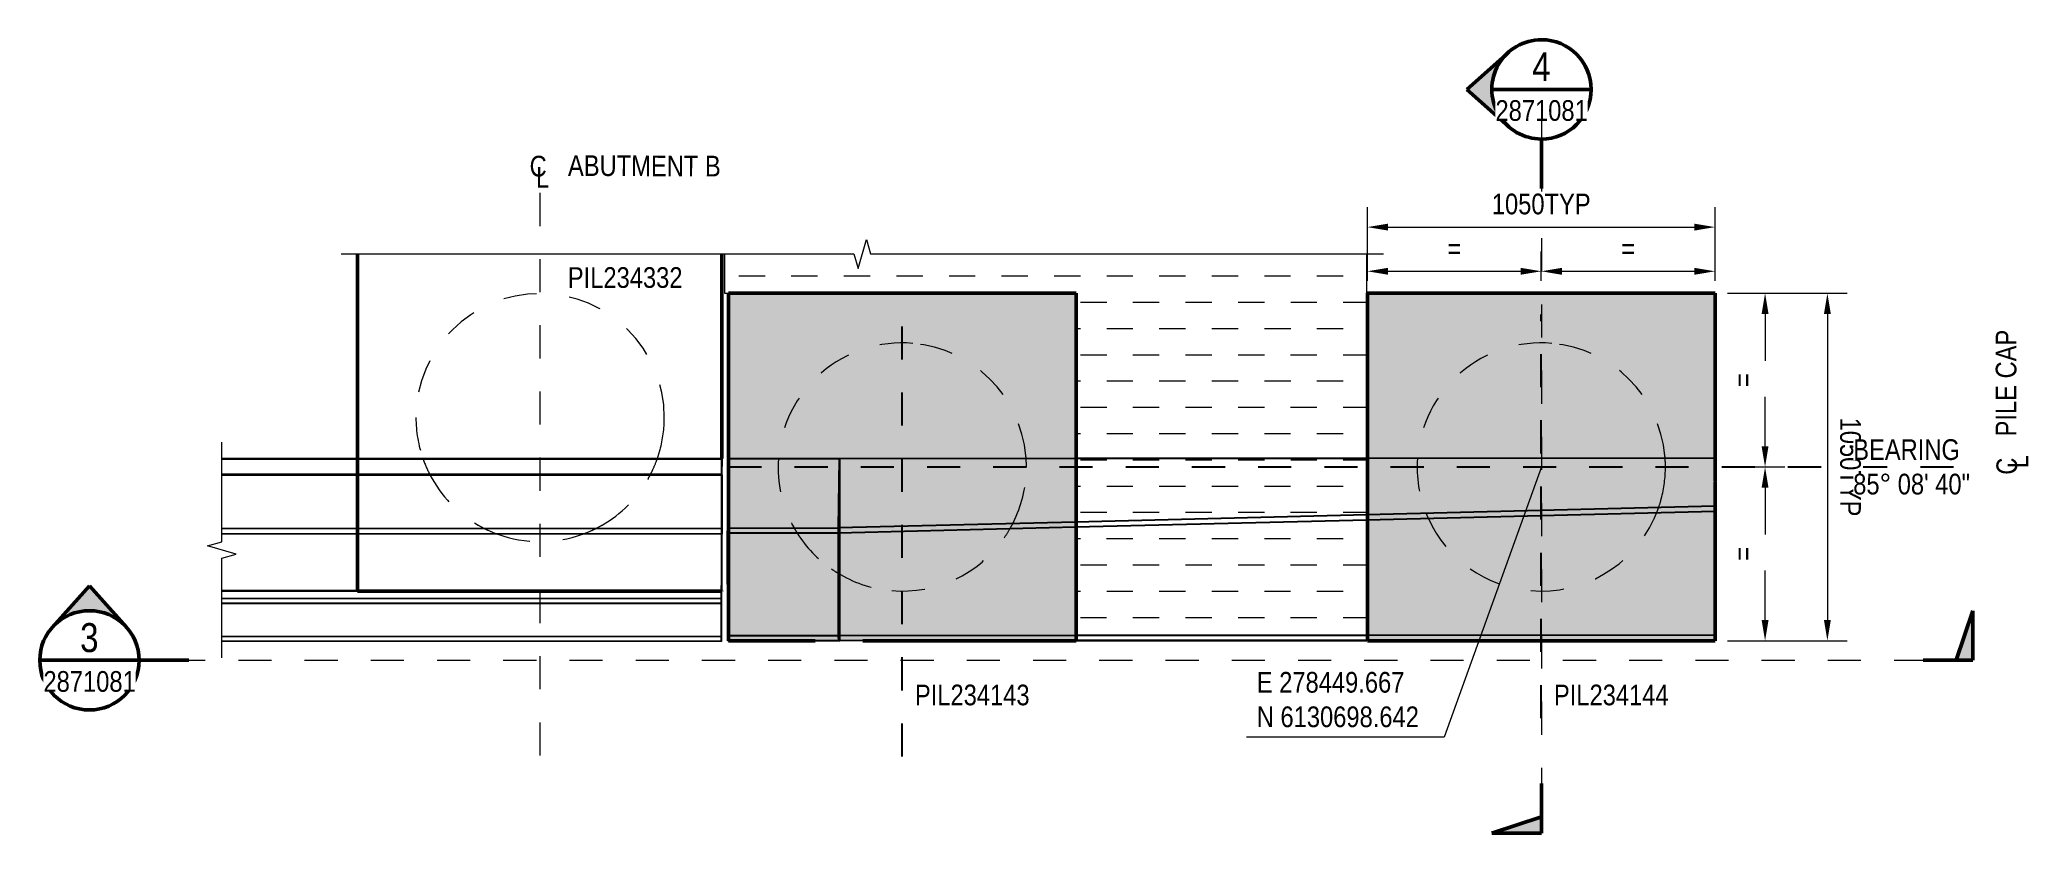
# Model space of a CAD drawing. Header units: metres. Extents: x 574 to 628, y 3 to 1691.
# Drawn here: x 583.46 to 589.47, y 1653.38 to 1655.78 of the extents above.
import ezdxf

# ---------------------------------------------------------------- set-up
doc = ezdxf.new("R2010")
doc.units = ezdxf.units.M
for name, pattern in [('Dot_Section Line', [0.02, 0, -0.02]), ('JacobsCenter', [0.015, 0.009, -0.0015, 0.003, -0.0015]), ('JacobsDash', [0.0045, 0.003, -0.0015]), ('JacobsGridLine', [0.0145, 0.01, -0.001, 0.0025, -0.001])]:
    doc.linetypes.add(name, pattern=pattern)
doc.layers.get('Defpoints').update_dxf_attribs({"color": 41})
for name, color, linetype, lineweight in [('BRIDGE-ABUTMENT-CONC', 7, 'Continuous', 50), ('D-BDGE', 7, 'Continuous', 13), ('D-BDGE-FLOOR', 7, 'Continuous', 50), ('D-BDGE-FNDN-LINES-18-HID', 7, 'JacobsDash', 18), ('D-BDGE-FNDN-PILE-CAP', 7, 'Continuous', 50), ('D-BDGE-FRAMING', 7, 'Continuous', 50), ('D-BDGE-GEN-MOD', 7, 'Continuous', 35), ('D-BDGE-LINE', 7, 'Continuous', 9), ('D-ENHA-ANNO-TEXT', 7, 'Continuous', 9), ('D-ENHA-GEN-LINE', 7, 'Continuous', 9), ('D-ENHA-GEN-LINE-GRIDS', 7, 'Continuous', 9), ('D-ENHA-TEXT', 7, 'Continuous', 9), ('D-ENHA-TEXT-DIMS', 7, 'Continuous', 9), ('D-ENHA-TEXT-TAG', 7, 'Continuous', 18)]:
    doc.layers.add(name, color=color, linetype=linetype, lineweight=lineweight)
doc.styles.add('Arial Narrow', font='ARIALN.TTF', dxfattribs={"height": 0.0025})
doc.styles.add('Arial Narrow_1', font='ARIALN.TTF', dxfattribs={"height": 0.0625})
doc.styles.add('Arial Narrow_2', font='ARIALN.TTF', dxfattribs={"height": 0.0875})
doc.dimstyles.new('Dimension_Standard_O__mm_', dxfattribs={"dimscale": 0.3048, "dimtxt": 0.063964, "dimasz": 0.205052, "dimexe": 0.19685, "dimexo": 0.123031, "dimgap": 0.123031, "dimtad": 1, "dimdec": 0, "dimlfac": 1000, "dimzin": 0, "dimdsep": 46, "dimtxsty": 'Arial Narrow_1', "dimsah": 1, "dimcen": 0.09, "dimaunit": 1, "dimadec": 4, "dimazin": 0, "dimtfac": 1, "dimtdec": 4, "dimtix": 1, "dimtmove": 0, "dimatfit": 3, "dimfxl": 1, "dimtvp": 1, "dimtfill": 1, "dimtolj": 1, "dimtzin": 0, "dimlwd": 18, "dimlwe": 18, "dimarcsym": 2})
doc.dimstyles.new('Dimension_Standard_O__mm__1', dxfattribs={"dimscale": 0.3048, "dimtxt": 0.063964, "dimasz": 0.205052, "dimexe": 0.19685, "dimexo": 0.123031, "dimgap": 0.123031, "dimtad": 1, "dimdec": 0, "dimlfac": 1000, "dimzin": 0, "dimdsep": 46, "dimtxsty": 'Arial Narrow_1', "dimsah": 1, "dimcen": 0.09, "dimaunit": 1, "dimadec": 4, "dimazin": 0, "dimtfac": 1, "dimtdec": 4, "dimtix": 1, "dimtmove": 2, "dimatfit": 3, "dimfxl": 1, "dimtvp": 1, "dimtfill": 1, "dimtolj": 1, "dimtzin": 0, "dimlwd": 18, "dimlwe": 18, "dimarcsym": 2})

# ---------------------------------------------------------------- blocks, each defined once
blk = doc.blocks.new('08_ADC_Barrier_Precast_T2D_MBP-02-A - MBP-02-A-7332805-DRG-2871081 -Pilecap stitch pour South')
at = {"layer": 'D-BDGE-GEN-MOD', "lineweight": 25}
blk.add_line((-2.2507, 0), (-0.7409, 0), dxfattribs=at)
blk = doc.blocks.new('01_SFO_FRP_Pile_CastInPlace_CS - CAST-IN-PLACE PILE - 0750-7668704-DRG-2871081 -Pilecap stitch pour South')
at = {"layer": 'D-BDGE-FNDN-LINES-18-HID'}
blk.add_line((-0.3523, -0.1286), (-0.3524, -0.1283), dxfattribs=at)
for start, end in [(90, 109.29648), (270, 90), (117.48527, 150), (117.28417, 117.46817), (109.62142, 117.26707), (109.4368, 109.60552), (109.31238, 109.4209), (150, 153.35688), (160, 200), (159.89068, 160), (155, 159.85101), (153.38975, 155), (200.0981, 205), (205, 206.55543), (206.58824, 210), (210, 240), (240, 242.45818), (242.47527, 242.69108), (242.70817, 245), (245, 250), (250, 250.32269), (250.33859, 250.53875), (250.55465, 250.68762), (250.70352, 255), (255, 270)]:
    blk.add_arc((0, 0), 0.375, start, end, dxfattribs=at)
blk = doc.blocks.new('SC_DET_BREAK LINE - Std Break-6681256-DRG-2871081 -Pilecap stitch pour South')
at = {"layer": 'D-BDGE-LINE', "lineweight": 13}
for p, q in [((-0.05, 0), (1.4992, 0)), ((1.4992, 0), (1.5117, -0.0437)), ((1.5117, -0.0437), (1.5367, 0.0438)), ((1.5367, 0.0438), (1.5492, 0)), ((1.5492, 0), (3.0983, 0))]:
    blk.add_line(p, q, dxfattribs=at)
blk = doc.blocks.new('SC_DET_BREAK LINE - Std Break-6681266-DRG-2871081 -Pilecap stitch pour South')
at = {"layer": 'D-BDGE-LINE', "lineweight": 13}
for p, q in [((-0.05, 0), (0.2505, 0)), ((0.2505, 0), (0.263, -0.0437)), ((0.263, -0.0437), (0.288, 0.0437)), ((0.288, 0.0437), (0.3005, 0)), ((0.3005, 0), (0.601, 0))]:
    blk.add_line(p, q, dxfattribs=at)
blk = doc.blocks.new('CS_Annot_Centreline Symbol1 - CS_Annot_Centreline Symbol 2-5308920-DRG-2871081 -Pilecap stitch pour South')
at = {"layer": 'D-ENHA-GEN-LINE', "char_height": 0.0025, "attachment_point": 1, "style": 'Arial Narrow'}
for s, insert, width in [('C  ', (-0.00119, 0.00463), 0.0044093), ('L', (-0.00041, 0.00329), 0.0019241)]:
    blk.add_mtext(s, dxfattribs=dict(at, insert=insert, width=width))
blk = doc.blocks.new('Section - sectionTail-4870194-DRG-2871081 -Pilecap stitch pour South')
at = {"layer": 'D-ENHA-ANNO-TEXT'}
blk.add_hatch(color=256, dxfattribs=at).paths.add_polyline_path([(-0.006, 0.006), (-0.004, 0), (-0.006, 0)])
at = {"layer": 'D-ENHA-ANNO-TEXT', "lineweight": 50}
for p, q in [((-0.006, 0.006), (-0.006, 0)), ((-0.004, 0), (-0.006, 0.006)), ((-0.006, 0), (-0.004, 0)), ((-0.006, 0), (0, 0))]:
    blk.add_line(p, q, dxfattribs=at)
blk = doc.blocks.new('Section - SectionHead-4898858-DRG-2871081 -Pilecap stitch pour South')
at = {"layer": 'D-ENHA-ANNO-TEXT'}
h = blk.add_hatch(color=256, dxfattribs=at)
edge = h.paths.add_edge_path()
edge.add_line((-0.002, 0.009), (0.00247, 0.004))
edge.add_arc((-0.002, 0), 0.006, 41.8277, 138.1723)
edge.add_line((-0.00647, 0.004), (-0.002, 0.009))
at = {"layer": 'D-ENHA-ANNO-TEXT', "lineweight": 50}
for p, q in [((-0.002, 0.009), (-0.00647, 0.004)), ((0.00247, 0.004), (-0.002, 0.009)), ((0.004, 0), (0.01, 0))]:
    blk.add_line(p, q, dxfattribs=at)
for start, end in [(360, 180), (180, 360)]:
    blk.add_arc((-0.002, 0), 0.006, start, end, dxfattribs=at)
blk = doc.blocks.new('DIMBLOCK12-DRG-2871081 -Pilecap stitch pour South')
at = {"layer": 'D-ENHA-TEXT-DIMS', "color": 0, "lineweight": 18, "transparency": 16777216}
for p, q in [((587.4703, 1655.0473), (587.4703, 1655.1362)), ((587.9953, 1655.0473), (587.9953, 1655.1362)), ((587.5328, 1655.0762), (587.9328, 1655.0762))]:
    blk.add_line(p, q, dxfattribs=at)
at = {"layer": 'D-ENHA-TEXT-DIMS', "color": 0, "transparency": 16777216}
for points in [[(587.5328, 1655.0866), (587.5328, 1655.0657), (587.4703, 1655.0762)], [(587.9328, 1655.0866), (587.9328, 1655.0657), (587.9953, 1655.0762)]]:
    blk.add_solid(points, dxfattribs=at)
at = {"layer": 'Defpoints', "color": 0, "transparency": 16777216}
for p in [(587.9953, 1655.0762), (587.4703, 1655.0098), (587.9953, 1655.0098)]:
    blk.add_point(p, dxfattribs=at)
at = {"layer": 'D-ENHA-TEXT-DIMS', "color": 0, "lineweight": 18, "transparency": 16777216, "insert": (587.7328, 1655.1449), "char_height": 0.0625, "width": 0.049953, "attachment_point": 5, "rotation": 0.00013, "style": 'Arial Narrow_1', "bg_fill": 3, "box_fill_scale": 1.1, "bg_fill_color": 256, "bg_fill_true_color": 13158600, "bg_fill_transparency": 0}
blk.add_mtext('\\A1;=', dxfattribs=at)
blk = doc.blocks.new('DIMBLOCK13-DRG-2871081 -Pilecap stitch pour South')
at = {"layer": 'D-ENHA-TEXT-DIMS', "color": 0, "lineweight": 18, "transparency": 16777216}
for p, q in [((587.9953, 1655.0473), (587.9953, 1655.1362)), ((588.5203, 1655.0473), (588.5203, 1655.1362)), ((588.0578, 1655.0762), (588.4578, 1655.0762))]:
    blk.add_line(p, q, dxfattribs=at)
at = {"layer": 'D-ENHA-TEXT-DIMS', "color": 0, "transparency": 16777216}
for points in [[(588.0578, 1655.0866), (588.0578, 1655.0657), (587.9953, 1655.0762)], [(588.4578, 1655.0866), (588.4578, 1655.0657), (588.5203, 1655.0762)]]:
    blk.add_solid(points, dxfattribs=at)
at = {"layer": 'Defpoints', "color": 0, "transparency": 16777216}
for p in [(588.5203, 1655.0762), (587.9953, 1655.0098), (588.5203, 1655.0098)]:
    blk.add_point(p, dxfattribs=at)
at = {"layer": 'D-ENHA-TEXT-DIMS', "color": 0, "lineweight": 18, "transparency": 16777216, "insert": (588.2578, 1655.1449), "char_height": 0.0625, "width": 0.049953, "attachment_point": 5, "rotation": 0.00013, "style": 'Arial Narrow_1', "bg_fill": 3, "box_fill_scale": 1.1, "bg_fill_color": 256, "bg_fill_true_color": 13158600, "bg_fill_transparency": 0}
blk.add_mtext('\\A1;=', dxfattribs=at)
blk = doc.blocks.new('DIMBLOCK14-DRG-2871081 -Pilecap stitch pour South')
at = {"layer": 'D-ENHA-TEXT-DIMS', "color": 0, "lineweight": 18, "transparency": 16777216}
for p, q in [((588.5578, 1655.0098), (588.9195, 1655.0098)), ((588.8595, 1654.9473), (588.8595, 1654.0223)), ((588.5578, 1653.9598), (588.9195, 1653.9598))]:
    blk.add_line(p, q, dxfattribs=at)
at = {"layer": 'D-ENHA-TEXT-DIMS', "color": 0, "transparency": 16777216}
for points in [[(588.8699, 1654.9473), (588.8491, 1654.9473), (588.8595, 1655.0098)], [(588.8699, 1654.0223), (588.8491, 1654.0223), (588.8595, 1653.9598)]]:
    blk.add_solid(points, dxfattribs=at)
at = {"layer": 'Defpoints', "color": 0, "transparency": 16777216}
for p in [(588.5203, 1655.0098), (588.5203, 1653.9598), (588.8595, 1653.9598)]:
    blk.add_point(p, dxfattribs=at)
at = {"layer": 'D-ENHA-TEXT-DIMS', "color": 0, "lineweight": 18, "transparency": 16777216, "insert": (588.9289, 1654.4848), "char_height": 0.0625, "width": 0.38135, "attachment_point": 5, "rotation": 270.00013, "style": 'Arial Narrow_1', "bg_fill": 3, "box_fill_scale": 1.1, "bg_fill_color": 256, "bg_fill_true_color": 13158600, "bg_fill_transparency": 0}
blk.add_mtext('\\A1;1050TYP', dxfattribs=at)
blk = doc.blocks.new('DIMBLOCK15-DRG-2871081 -Pilecap stitch pour South')
at = {"layer": 'D-ENHA-TEXT-DIMS', "color": 0, "lineweight": 18, "transparency": 16777216}
for p, q in [((588.5578, 1655.0098), (588.7313, 1655.0098)), ((588.6713, 1654.9473), (588.6713, 1654.8059)), ((588.6713, 1654.5473), (588.6713, 1654.697)), ((588.5578, 1654.4848), (588.7313, 1654.4848))]:
    blk.add_line(p, q, dxfattribs=at)
at = {"layer": 'D-ENHA-TEXT-DIMS', "color": 0, "transparency": 16777216}
for points in [[(588.6817, 1654.9473), (588.6609, 1654.9473), (588.6713, 1655.0098)], [(588.6817, 1654.5473), (588.6609, 1654.5473), (588.6713, 1654.4848)]]:
    blk.add_solid(points, dxfattribs=at)
at = {"layer": 'Defpoints', "color": 0, "transparency": 16777216}
for p in [(588.5203, 1655.0098), (588.5203, 1654.4848), (588.6713, 1654.4848)]:
    blk.add_point(p, dxfattribs=at)
at = {"layer": 'D-ENHA-TEXT-DIMS', "color": 0, "lineweight": 18, "transparency": 16777216, "insert": (588.5732, 1654.7265), "char_height": 0.0625, "width": 0.049953, "attachment_point": 1, "rotation": 90, "line_spacing_factor": 0.974696, "style": 'Arial Narrow_1', "bg_fill": 3, "box_fill_scale": 1.1, "bg_fill_color": 256, "bg_fill_true_color": 13158600, "bg_fill_transparency": 0}
blk.add_mtext('\\A1;=', dxfattribs=at)
blk = doc.blocks.new('DIMBLOCK16-DRG-2871081 -Pilecap stitch pour South')
at = {"layer": 'D-ENHA-TEXT-DIMS', "color": 0, "lineweight": 18, "transparency": 16777216}
for p, q in [((588.5578, 1654.4848), (588.7313, 1654.4848)), ((588.6713, 1654.4223), (588.6713, 1654.2809)), ((588.6713, 1654.0223), (588.6713, 1654.172)), ((588.5578, 1653.9598), (588.7313, 1653.9598))]:
    blk.add_line(p, q, dxfattribs=at)
at = {"layer": 'D-ENHA-TEXT-DIMS', "color": 0, "transparency": 16777216}
for points in [[(588.6817, 1654.4223), (588.6609, 1654.4223), (588.6713, 1654.4848)], [(588.6817, 1654.0223), (588.6609, 1654.0223), (588.6713, 1653.9598)]]:
    blk.add_solid(points, dxfattribs=at)
at = {"layer": 'Defpoints', "color": 0, "transparency": 16777216}
for p in [(588.5203, 1654.4848), (588.5203, 1653.9598), (588.6713, 1653.9598)]:
    blk.add_point(p, dxfattribs=at)
at = {"layer": 'D-ENHA-TEXT-DIMS', "color": 0, "lineweight": 18, "transparency": 16777216, "insert": (588.5732, 1654.2015), "char_height": 0.0625, "width": 0.049953, "attachment_point": 1, "rotation": 90, "line_spacing_factor": 0.974696, "style": 'Arial Narrow_1', "bg_fill": 3, "box_fill_scale": 1.1, "bg_fill_color": 256, "bg_fill_true_color": 13158600, "bg_fill_transparency": 0}
blk.add_mtext('\\A1;=', dxfattribs=at)
blk = doc.blocks.new('DIMBLOCK17-DRG-2871081 -Pilecap stitch pour South')
at = {"layer": 'D-ENHA-TEXT-DIMS', "color": 0, "lineweight": 18, "transparency": 16777216}
for p, q in [((587.4703, 1655.0473), (587.4703, 1655.2697)), ((588.5203, 1655.0473), (588.5203, 1655.2697)), ((587.5328, 1655.2097), (588.4578, 1655.2097))]:
    blk.add_line(p, q, dxfattribs=at)
at = {"layer": 'D-ENHA-TEXT-DIMS', "color": 0, "transparency": 16777216}
for points in [[(587.5328, 1655.2201), (587.5328, 1655.1992), (587.4703, 1655.2097)], [(588.4578, 1655.2201), (588.4578, 1655.1992), (588.5203, 1655.2097)]]:
    blk.add_solid(points, dxfattribs=at)
at = {"layer": 'Defpoints', "color": 0, "transparency": 16777216}
for p in [(588.5203, 1655.2097), (587.4703, 1655.0098), (588.5203, 1655.0098)]:
    blk.add_point(p, dxfattribs=at)
at = {"layer": 'D-ENHA-TEXT-DIMS', "color": 0, "lineweight": 18, "transparency": 16777216, "insert": (587.9953, 1655.2791), "char_height": 0.0625, "width": 0.38135, "attachment_point": 5, "rotation": 0.00013, "style": 'Arial Narrow_1', "bg_fill": 3, "box_fill_scale": 1.1, "bg_fill_color": 256, "bg_fill_true_color": 13158600, "bg_fill_transparency": 0}
blk.add_mtext('\\A1;1050TYP', dxfattribs=at)

msp = doc.modelspace()

# ---------------------------------------------------------------- hatches: boundary and pattern name
at = {"layer": 'D-BDGE-FNDN-PILE-CAP', "true_color": 0xc0c0c0}
for points in [[(585.5405, 1653.9598), (586.5888, 1653.9598), (586.5888, 1655.0098), (585.5405, 1655.0098), (585.5405, 1654.1014)], [(586.5888, 1653.9598), (586.5905, 1653.9598), (586.5905, 1655.0098), (586.5888, 1655.0098), (586.5888, 1654.1014)], [(587.4703, 1653.9598), (588.5203, 1653.9598), (588.5203, 1655.0098), (587.4703, 1655.0098)]]:
    msp.add_hatch(color=9, dxfattribs=at).paths.add_polyline_path(points)
at = {"layer": 'D-BDGE-LINE', "true_color": 0x888888}
h = msp.add_hatch(dxfattribs=at)
h.set_pattern_fill('FP_1', color=252, style=0, pattern_type=2)
h.set_pattern_definition([(0, (141.282645, -43.059), (0.07938, 0.07937), [0.07937, -0.07937])])
h.paths.add_polyline_path([(586.5888, 1653.9598), (587.4688, 1653.9598), (587.4688, 1655.1287), (585.9697, 1655.1287), (585.9572, 1655.1724), (585.9322, 1655.0849), (585.9197, 1655.1287), (585.5288, 1655.1287), (585.5288, 1655.0098), (586.5888, 1655.0098), (586.5888, 1654.1014)])

# ---------------------------------------------------------------- linework, layer by layer
at = {"layer": 'BRIDGE-ABUTMENT-CONC'}
for p, q in [((584.4205, 1654.5102), (584.4205, 1655.1287)), ((585.5205, 1655.1287), (585.5205, 1654.5102)), ((584.4205, 1654.5095), (584.4205, 1654.5101)), ((584.4205, 1654.5084), (584.4205, 1654.5094)), ((584.4205, 1654.4625), (584.4205, 1654.5083)), ((584.4205, 1654.4614), (584.4205, 1654.4624)), ((584.4205, 1654.2994), (584.4205, 1654.4613)), ((584.4205, 1654.2823), (584.4205, 1654.2993)), ((584.4205, 1654.1102), (584.4205, 1654.2822)), ((584.4205, 1654.1098), (584.4205, 1654.1101)), ((585.5198, 1654.1098), (584.4205, 1654.1098)), ((585.5201, 1654.1098), (585.5199, 1654.1098)), ((585.5205, 1654.1098), (585.5202, 1654.1098)), ((585.5205, 1654.1101), (585.5205, 1654.1098))]:
    msp.add_line(p, q, dxfattribs=at)
at = {"layer": 'D-BDGE', "color": 252, "lineweight": 18, "true_color": 0x888888}
for p, q in [((585.5288, 1655.1287), (585.5288, 1655.0098)), ((587.4688, 1653.9598), (587.4688, 1655.1287)), ((585.5288, 1655.0098), (586.5888, 1655.0098)), ((586.5888, 1655.0098), (586.5888, 1653.9598)), ((586.5888, 1653.9598), (587.4688, 1653.9598))]:
    msp.add_line(p, q, dxfattribs=at)
at = {"layer": 'D-BDGE', "linetype": 'JacobsCenter', "lineweight": 25}
for p, q in [((587.9954, 1653.7258), (587.9954, 1654.9458)), ((586.0655, 1653.6098), (586.0655, 1654.9098)), ((585.5405, 1654.4848), (589.3386, 1654.4848))]:
    msp.add_line(p, q, dxfattribs=at)
at = {"layer": 'D-BDGE-FLOOR', "lineweight": 25}
for p, q in [((584.0105, 1654.5102), (585.52, 1654.5102)), ((585.5205, 1654.5102), (585.52, 1654.5102)), ((585.52, 1654.5102), (585.52, 1654.5093)), ((585.5202, 1654.5102), (585.52, 1654.5102)), ((585.52, 1654.5092), (585.52, 1654.5079)), ((585.52, 1654.5078), (585.52, 1654.484)), ((585.52, 1654.483), (585.52, 1654.4609)), ((585.5205, 1654.5093), (585.5205, 1654.5102)), ((585.5205, 1654.1102), (585.5205, 1654.5092)), ((585.52, 1654.4608), (585.52, 1654.2988)), ((585.52, 1654.2987), (585.52, 1654.2817)), ((585.52, 1654.2816), (585.52, 1654.1102)), ((585.5198, 1654.1102), (584.0105, 1654.1102)), ((585.52, 1654.1102), (585.5199, 1654.1102)), ((585.52, 1654.1102), (585.5201, 1654.1102)), ((585.5201, 1654.1102), (585.52, 1654.1102)), ((585.5202, 1654.1102), (585.5205, 1654.1102))]:
    msp.add_line(p, q, dxfattribs=at)
at = {"layer": 'D-BDGE-FNDN-LINES-18-HID'}
msp.add_line((586.3907, 1654.2981), (586.3905, 1654.2978), dxfattribs=at)
for centre, start, end in [((586.0655, 1654.4848), 85.14444, 176.18743), ((586.0655, 1654.4848), 5.14444, 85.14444), ((587.9954, 1654.4848), 85.14444, 175.9849), ((587.9954, 1654.4848), 5.14444, 85.14444), ((586.0655, 1654.4848), 176.2026, 209.44616), ((586.0655, 1654.4848), 335.14444, 0.14444), ((586.0655, 1654.4848), 3.89179, 5.14444), ((586.0655, 1654.4848), 0.14444, 3.87661), ((587.9954, 1654.4848), 176.00008, 201.99319), ((587.9954, 1654.4848), 345.14444, 0.14444), ((587.9954, 1654.4848), 4.09435, 5.14444), ((587.9954, 1654.4848), 0.14444, 4.07917), ((587.9954, 1654.4848), 202.00932, 204.56029), ((587.9954, 1654.4848), 335.14444, 338.23627), ((587.9954, 1654.4848), 338.2527, 340.14444), ((587.9954, 1654.4848), 340.14444, 340.83335), ((587.9954, 1654.4848), 340.84924, 345.14444), ((586.0655, 1654.4848), 209.46327, 212.23409), ((586.0655, 1654.4848), 212.25209, 235.14444), ((586.0655, 1654.4848), 325.14444, 330.07136), ((586.0655, 1654.4848), 330.14444, 332.79326), ((586.0655, 1654.4848), 332.81042, 335.14444), ((587.9954, 1654.4848), 204.57642, 265.14444), ((587.9954, 1654.4848), 265.14444, 335.14444), ((586.0655, 1654.4848), 265.14444, 325.14444), ((586.0655, 1654.4848), 235.14444, 238.96099), ((586.0655, 1654.4848), 238.97894, 239.14044), ((586.0655, 1654.4848), 239.15839, 239.63321), ((586.0655, 1654.4848), 239.65117, 239.81312), ((586.0655, 1654.4848), 239.83108, 240.14444), ((586.0655, 1654.4848), 240.14444, 265.14444)]:
    msp.add_arc(centre, 0.375, start, end, dxfattribs=at)
at = {"layer": 'D-BDGE-FNDN-PILE-CAP'}
for p, q in [((585.5405, 1654.5095), (585.5405, 1655.0098)), ((587.4703, 1654.5109), (587.4703, 1655.0098)), ((587.4703, 1655.0098), (588.5203, 1655.0098)), ((588.5203, 1655.0098), (588.5203, 1654.5116)), ((585.5405, 1654.3004), (585.5405, 1654.5087)), ((587.4703, 1654.3401), (587.4703, 1654.5108)), ((588.5203, 1654.5115), (588.5203, 1654.4418)), ((588.5203, 1654.4402), (588.5203, 1653.9598)), ((585.5405, 1654.2848), (585.5405, 1654.3003)), ((585.5405, 1653.9746), (585.5405, 1654.2847)), ((587.4703, 1654.3244), (587.4703, 1654.34)), ((587.4703, 1653.9759), (587.4703, 1654.3243)), ((585.5405, 1653.9598), (585.5405, 1653.9745)), ((585.8026, 1653.9598), (585.5405, 1653.9598)), ((586.5888, 1653.9598), (585.9466, 1653.9598)), ((587.4703, 1653.9609), (587.4703, 1653.9758)), ((587.4703, 1653.9598), (587.4703, 1653.9608)), ((588.5203, 1653.9598), (587.4703, 1653.9598))]:
    msp.add_line(p, q, dxfattribs=at)
at = {"layer": 'D-BDGE-FNDN-PILE-CAP', "color": 18, "true_color": 0x060606}
for p, q in [((585.5405, 1655.0098), (586.5905, 1655.0098)), ((586.5905, 1655.0098), (586.5905, 1654.5103)), ((586.5905, 1654.5102), (586.5905, 1654.3183)), ((586.5905, 1654.3182), (586.5905, 1654.3027)), ((586.5905, 1654.3026), (586.5905, 1653.9753)), ((586.5905, 1653.9598), (586.5888, 1653.9598)), ((586.5905, 1653.9752), (586.5905, 1653.9603)), ((586.5905, 1653.9602), (586.5905, 1653.9598))]:
    msp.add_line(p, q, dxfattribs=at)
at = {"layer": 'D-BDGE-FRAMING', "lineweight": 25}
for p, q in [((585.5204, 1654.5092), (584.0105, 1654.5095)), ((585.5196, 1654.4622), (584.0105, 1654.4625)), ((585.5204, 1654.5092), (585.5196, 1654.4622)), ((585.5196, 1654.4622), (585.5196, 1654.4609)), ((585.5207, 1654.5092), (585.5204, 1654.5092)), ((585.5206, 1654.1092), (585.5207, 1654.5092)), ((585.5196, 1654.4608), (585.5197, 1654.2988)), ((585.5197, 1654.2987), (585.5197, 1654.2817)), ((585.5197, 1654.2816), (585.5198, 1654.1092)), ((585.5198, 1654.1092), (584.0105, 1654.1095)), ((585.5198, 1654.1092), (585.5201, 1654.1092)), ((585.5201, 1654.1092), (585.5199, 1654.1092)), ((585.5202, 1654.1092), (585.5206, 1654.1092))]:
    msp.add_line(p, q, dxfattribs=at)
at = {"layer": 'D-BDGE-GEN-MOD', "lineweight": 25}
for p, q in [((584.0105, 1654.4615), (585.5203, 1654.4608)), ((585.5383, 1654.3004), (585.5405, 1654.5095)), ((585.8744, 1654.5098), (585.5405, 1654.5095)), ((585.5418, 1654.5095), (585.5419, 1654.3004)), ((585.8745, 1654.5098), (585.8723, 1654.3005)), ((585.8733, 1654.3005), (585.8755, 1654.5098)), ((586.5888, 1654.5103), (585.8745, 1654.5098)), ((585.8758, 1654.5098), (585.8759, 1654.3006)), ((585.8769, 1654.3007), (585.8768, 1654.5098)), ((588.521, 1654.5116), (587.4688, 1654.5109)), ((588.5195, 1654.366), (588.521, 1654.5116)), ((588.521, 1654.5116), (588.5223, 1654.5116)), ((588.5227, 1653.9616), (588.5223, 1654.5116)), ((585.5203, 1654.4608), (585.5202, 1654.2988)), ((588.5195, 1654.366), (587.4688, 1654.34)), ((588.5194, 1654.3502), (587.4688, 1654.3243)), ((588.5194, 1654.3502), (588.5195, 1654.366)), ((588.5197, 1653.9766), (588.5194, 1654.3502)), ((584.0105, 1654.2995), (585.5202, 1654.2988)), ((585.5202, 1654.2817), (584.0105, 1654.2824)), ((585.5201, 1653.9728), (585.5202, 1654.2817)), ((585.5202, 1654.2988), (585.5202, 1654.2817)), ((585.5382, 1654.2847), (585.5383, 1654.3003)), ((585.8722, 1654.285), (585.5382, 1654.2847)), ((585.5384, 1653.9745), (585.5382, 1654.2847)), ((585.5383, 1654.3003), (585.8722, 1654.3005)), ((585.5419, 1654.3003), (585.5419, 1654.2848)), ((585.5419, 1654.2847), (585.5422, 1653.9746)), ((585.8723, 1654.3005), (585.8722, 1654.2849)), ((585.8732, 1654.285), (585.8722, 1654.2849)), ((585.8722, 1654.2849), (585.8724, 1653.9748)), ((585.8732, 1654.3005), (585.8723, 1654.3005)), ((585.8733, 1654.3005), (585.8732, 1654.285)), ((585.8734, 1653.9748), (585.8732, 1654.285)), ((586.5888, 1654.3182), (585.8733, 1654.3005)), ((586.5888, 1654.3026), (585.8733, 1654.285)), ((585.8759, 1654.3005), (585.876, 1654.2851)), ((585.876, 1654.285), (585.8762, 1653.9748)), ((585.8769, 1654.2851), (585.8769, 1654.3006)), ((585.8772, 1653.9748), (585.8769, 1654.285)), ((584.0105, 1654.0885), (585.5201, 1654.0878)), ((584.0105, 1654.0735), (585.5201, 1654.0728)), ((584.0105, 1653.9735), (585.5201, 1653.9728)), ((585.5201, 1653.9578), (584.0105, 1653.9585)), ((585.5201, 1653.9578), (585.5201, 1653.9728)), ((585.8724, 1653.9748), (585.5384, 1653.9745)), ((585.5385, 1653.9595), (585.5384, 1653.9745)), ((585.8724, 1653.9598), (585.5385, 1653.9595)), ((585.5422, 1653.9745), (585.5422, 1653.9595)), ((586.5888, 1653.9753), (585.8724, 1653.9748)), ((585.8724, 1653.9748), (585.8725, 1653.9598)), ((585.8734, 1653.9598), (585.8725, 1653.9598)), ((585.8725, 1653.9598), (585.8734, 1653.9598)), ((585.8735, 1653.9598), (585.8734, 1653.9748)), ((586.5888, 1653.9603), (585.8735, 1653.9598)), ((585.8735, 1653.9598), (585.8762, 1653.9598)), ((585.8762, 1653.9747), (585.8762, 1653.9598)), ((585.8772, 1653.9598), (585.8772, 1653.9747)), ((588.5197, 1653.9766), (587.4688, 1653.9759)), ((588.5197, 1653.9616), (587.4688, 1653.9609)), ((588.5197, 1653.9616), (588.5197, 1653.9766)), ((588.5227, 1653.9616), (588.5197, 1653.9616))]:
    msp.add_line(p, q, dxfattribs=at)
at = {"layer": 'D-BDGE-GEN-MOD', "color": 18, "lineweight": 25, "true_color": 0x060606}
for p, q in [((587.4688, 1654.5109), (586.5888, 1654.5103)), ((587.4688, 1654.34), (586.5888, 1654.3182)), ((587.4688, 1654.3243), (586.5888, 1654.3026)), ((587.4688, 1653.9759), (586.5888, 1653.9753)), ((587.4688, 1653.9609), (586.5888, 1653.9603))]:
    msp.add_line(p, q, dxfattribs=at)
at = {"layer": 'D-ENHA-ANNO-TEXT', "lineweight": 50}
for p, q in [((587.846, 1655.6259), (588.146, 1655.6259)), ((583.4607, 1653.9006), (583.7607, 1653.9006))]:
    msp.add_line(p, q, dxfattribs=at)
at = {"layer": 'D-ENHA-ANNO-TEXT', "color": 7, "linetype": 'Dot_Section Line', "true_color": 0xffffff}
for p, q in [((587.996, 1655.5759), (587.996, 1653.528)), ((583.6607, 1653.9006), (589.1488, 1653.9006))]:
    msp.add_line(p, q, dxfattribs=at)
at = {"layer": 'D-ENHA-ANNO-TEXT', "lineweight": 18}
for p, q in [((587.996, 1654.4848), (587.7019, 1653.6685)), ((587.7019, 1653.6685), (587.1053, 1653.6685))]:
    msp.add_line(p, q, dxfattribs=at)
at = {"layer": 'D-ENHA-GEN-LINE-GRIDS', "linetype": 'JacobsGridLine', "lineweight": 18}
msp.add_line((584.9705, 1655.313), (584.9705, 1653.5458), dxfattribs=at)

# ---------------------------------------------------------------- block references
at = {"layer": 'D-BDGE-FNDN-LINES-18-HID', "rotation": 90.00012763705735}
msp.add_blockref('01_SFO_FRP_Pile_CastInPlace_CS - CAST-IN-PLACE PILE - 0750-7668704-DRG-2871081 -Pilecap stitch pour South', (584.9719, 1654.6341), dxfattribs=at)
at = {"layer": 'D-BDGE-GEN-MOD', "lineweight": 25, "rotation": 179.9718310824372}
msp.add_blockref('08_ADC_Barrier_Precast_T2D_MBP-02-A - MBP-02-A-7332805-DRG-2871081 -Pilecap stitch pour South', (583.2696, 1654.5089), dxfattribs=at)
at = {"layer": 'D-BDGE-LINE'}
msp.add_blockref('SC_DET_BREAK LINE - Std Break-6681256-DRG-2871081 -Pilecap stitch pour South', (584.4205, 1655.1287), dxfattribs=at)
at = {"layer": 'D-BDGE-LINE', "rotation": 89.99999999999902}
msp.add_blockref('SC_DET_BREAK LINE - Std Break-6681266-DRG-2871081 -Pilecap stitch pour South', (584.0105, 1653.9585), dxfattribs=at)
at = {"layer": 'D-ENHA-ANNO-TEXT', "lineweight": 50, "extrusion": (0, 0, -1), "xscale": 24.99999999999999, "yscale": 24.99999999999999, "zscale": 24.99999999999999, "rotation": 269.9999999997727}
msp.add_blockref('Section - SectionHead-4898858-DRG-2871081 -Pilecap stitch pour South', (-587.996, 1655.5759), dxfattribs=at)
at = {"layer": 'D-ENHA-ANNO-TEXT', "lineweight": 50, "xscale": 24.99999999999999, "yscale": 24.99999999999999, "zscale": 24.99999999999999}
msp.add_blockref('Section - SectionHead-4898858-DRG-2871081 -Pilecap stitch pour South', (583.6607, 1653.9006), dxfattribs=at)
at = {"layer": 'D-ENHA-ANNO-TEXT', "lineweight": 50, "extrusion": (0, 0, -1), "xscale": 24.99999999999999, "yscale": 24.99999999999999, "zscale": 24.99999999999999}
msp.add_blockref('Section - sectionTail-4870194-DRG-2871081 -Pilecap stitch pour South', (-589.1488, 1653.9006), dxfattribs=at)
at = {"layer": 'D-ENHA-ANNO-TEXT', "lineweight": 50, "xscale": 24.99999999999999, "yscale": 24.99999999999999, "zscale": 24.99999999999999, "rotation": 90.00000000022706}
msp.add_blockref('Section - sectionTail-4870194-DRG-2871081 -Pilecap stitch pour South', (587.996, 1653.528), dxfattribs=at)
at = {"layer": 'D-ENHA-GEN-LINE'}
for p, xscale, yscale, zscale, rotation in [((584.9695, 1655.3094), 25.00000000000001, 25.00000000000001, 25.00000000000001, 359.7779890856353), ((589.4858, 1654.4912), 25, 25, 25, 90.00000000000352)]:
    msp.add_blockref('CS_Annot_Centreline Symbol1 - CS_Annot_Centreline Symbol 2-5308920-DRG-2871081 -Pilecap stitch pour South', p, dxfattribs=dict(at, xscale=xscale, yscale=yscale, zscale=zscale, rotation=rotation))

# ---------------------------------------------------------------- texts
at = {"layer": 'D-ENHA-GEN-LINE', "char_height": 0.0625, "attachment_point": 1, "style": 'Arial Narrow_1', "bg_fill": 3, "box_fill_scale": 1, "bg_fill_color": 256, "bg_fill_true_color": 13158600, "bg_fill_transparency": 0}
for s, insert, rotation in [('ABUTMENT B', (585.0561, 1655.427), 359.77799), ('PILE CAP', (589.3679, 1654.5773), 90)]:
    msp.add_mtext(s, dxfattribs=dict(at, insert=insert, rotation=rotation))
at = {"layer": 'D-ENHA-TEXT', "char_height": 0.0625, "attachment_point": 1, "style": 'Arial Narrow_1', "bg_fill": 3, "box_fill_scale": 1, "bg_fill_color": 256, "bg_fill_true_color": 13158600, "bg_fill_transparency": 0}
for s, insert in [('PIL234143', (586.1037, 1653.8272)), ('PIL234144', (588.0336, 1653.8272))]:
    msp.add_mtext(s, dxfattribs=dict(at, insert=insert))

# ---------------------------------------------------------------- next in the draw order: texts
at = {"layer": 'D-ENHA-ANNO-TEXT', "char_height": 0.0875, "attachment_point": 1, "style": 'Arial Narrow_2', "bg_fill": 3, "box_fill_scale": 1, "bg_fill_color": 256, "bg_fill_transparency": 0}
for s, insert in [('4', (587.9679, 1655.7383)), ('3', (583.5826, 1654.013))]:
    msp.add_mtext(s, dxfattribs=dict(at, insert=insert))
at = {"layer": 'D-ENHA-ANNO-TEXT', "char_height": 0.0625, "attachment_point": 1, "style": 'Arial Narrow_1', "bg_fill": 3, "box_fill_scale": 1, "bg_fill_color": 256, "bg_fill_true_color": 13158600, "bg_fill_transparency": 0}
for insert in [(587.8571, 1655.5933), (583.4719, 1653.868)]:
    msp.add_mtext('2871081', dxfattribs=dict(at, insert=insert))
at = {"layer": 'D-ENHA-ANNO-TEXT', "lineweight": 18, "insert": (587.1362, 1653.8654), "char_height": 0.0625, "attachment_point": 1, "style": 'Arial Narrow_1', "bg_fill": 3, "box_fill_scale": 1, "bg_fill_color": 256, "bg_fill_true_color": 13158600, "bg_fill_transparency": 0}
msp.add_mtext('E 278449.667\\PN 6130698.642', dxfattribs=at)
at = {"layer": 'D-ENHA-TEXT-TAG', "lineweight": 9, "insert": (585.0555, 1655.0886), "char_height": 0.0625, "attachment_point": 1, "style": 'Arial Narrow_1', "bg_fill": 3, "box_fill_scale": 1, "bg_fill_color": 256, "bg_fill_true_color": 13158600, "bg_fill_transparency": 0}
msp.add_mtext('PIL234332', dxfattribs=at)

# ---------------------------------------------------------------- next in the draw order: dimensions: what is measured, and where the dimension line sits
at = {"layer": 'D-ENHA-TEXT-DIMS', "lineweight": 18}
dim = msp.add_linear_dim(base=(587.9953, 1655.0762), p1=(587.4703, 1655.0098), p2=(587.9953, 1655.0098), angle=0.00013, text='=', dimstyle='Dimension_Standard_O__mm_', override={"dimpost": '<>', "dimfxl": 0.525}, dxfattribs=at)
dim.commit()
dim.dimension.update_dxf_attribs({"geometry": 'DIMBLOCK12-DRG-2871081 -Pilecap stitch pour South', "text_midpoint": (587.7328, 1655.1449)})

# ---------------------------------------------------------------- next in the draw order: dimensions: what is measured, and where the dimension line sits
dim = msp.add_linear_dim(base=(588.5203, 1655.0762), p1=(587.9953, 1655.0098), p2=(588.5203, 1655.0098), angle=0.00013, text='=', dimstyle='Dimension_Standard_O__mm_', override={"dimpost": '<>', "dimfxl": 0.525}, dxfattribs=at)
dim.commit()
dim.dimension.update_dxf_attribs({"geometry": 'DIMBLOCK13-DRG-2871081 -Pilecap stitch pour South', "text_midpoint": (588.2578, 1655.1449)})

# ---------------------------------------------------------------- next in the draw order: dimensions: what is measured, and where the dimension line sits
dim = msp.add_linear_dim(base=(588.8595, 1653.9598), p1=(588.5203, 1655.0098), p2=(588.5203, 1653.9598), angle=270.00013, dimstyle='Dimension_Standard_O__mm_', override={"dimpost": '<>TYP', "dimfxl": 1.05}, dxfattribs=at)
dim.commit()
dim.dimension.update_dxf_attribs({"geometry": 'DIMBLOCK14-DRG-2871081 -Pilecap stitch pour South', "text_midpoint": (588.9289, 1654.4848)})

# ---------------------------------------------------------------- next in the draw order: texts
at = {"layer": 'D-ENHA-TEXT', "char_height": 0.0625, "attachment_point": 1, "style": 'Arial Narrow_1', "bg_fill": 3, "box_fill_scale": 1, "bg_fill_color": 256, "bg_fill_transparency": 0}
for s, insert in [('BEARING', (588.9375, 1654.5686)), ('85° 08\' 40"', (588.9375, 1654.4644))]:
    msp.add_mtext(s, dxfattribs=dict(at, insert=insert))

# ---------------------------------------------------------------- next in the draw order: dimensions: what is measured, and where the dimension line sits
at = {"layer": 'D-ENHA-TEXT-DIMS', "lineweight": 18}
dim = msp.add_linear_dim(base=(588.6713, 1654.4848), p1=(588.5203, 1655.0098), p2=(588.5203, 1654.4848), angle=270.00013, text='=', dimstyle='Dimension_Standard_O__mm__1', override={"dimpost": '<>', "dimfxl": 0.525}, dxfattribs=at)
dim.commit()
dim.dimension.update_dxf_attribs({"geometry": 'DIMBLOCK15-DRG-2871081 -Pilecap stitch pour South', "text_midpoint": (588.6148, 1654.7514), "dimtype": 160, "text_rotation": 90})

# ---------------------------------------------------------------- next in the draw order: dimensions: what is measured, and where the dimension line sits
dim = msp.add_linear_dim(base=(588.5203, 1655.2097), p1=(587.4703, 1655.0098), p2=(588.5203, 1655.0098), angle=0.00013, dimstyle='Dimension_Standard_O__mm_', override={"dimpost": '<>TYP', "dimfxl": 1.05}, dxfattribs=at)
dim.commit()
dim.dimension.update_dxf_attribs({"geometry": 'DIMBLOCK17-DRG-2871081 -Pilecap stitch pour South', "text_midpoint": (587.9953, 1655.2791)})
dim = msp.add_linear_dim(base=(588.6713, 1653.9598), p1=(588.5203, 1654.4848), p2=(588.5203, 1653.9598), angle=270.00013, text='=', dimstyle='Dimension_Standard_O__mm__1', override={"dimpost": '<>', "dimfxl": 0.525}, dxfattribs=at)
dim.commit()
dim.dimension.update_dxf_attribs({"geometry": 'DIMBLOCK16-DRG-2871081 -Pilecap stitch pour South', "text_midpoint": (588.6148, 1654.2264), "dimtype": 160, "text_rotation": 90})

doc.saveas('drawing.dxf')
